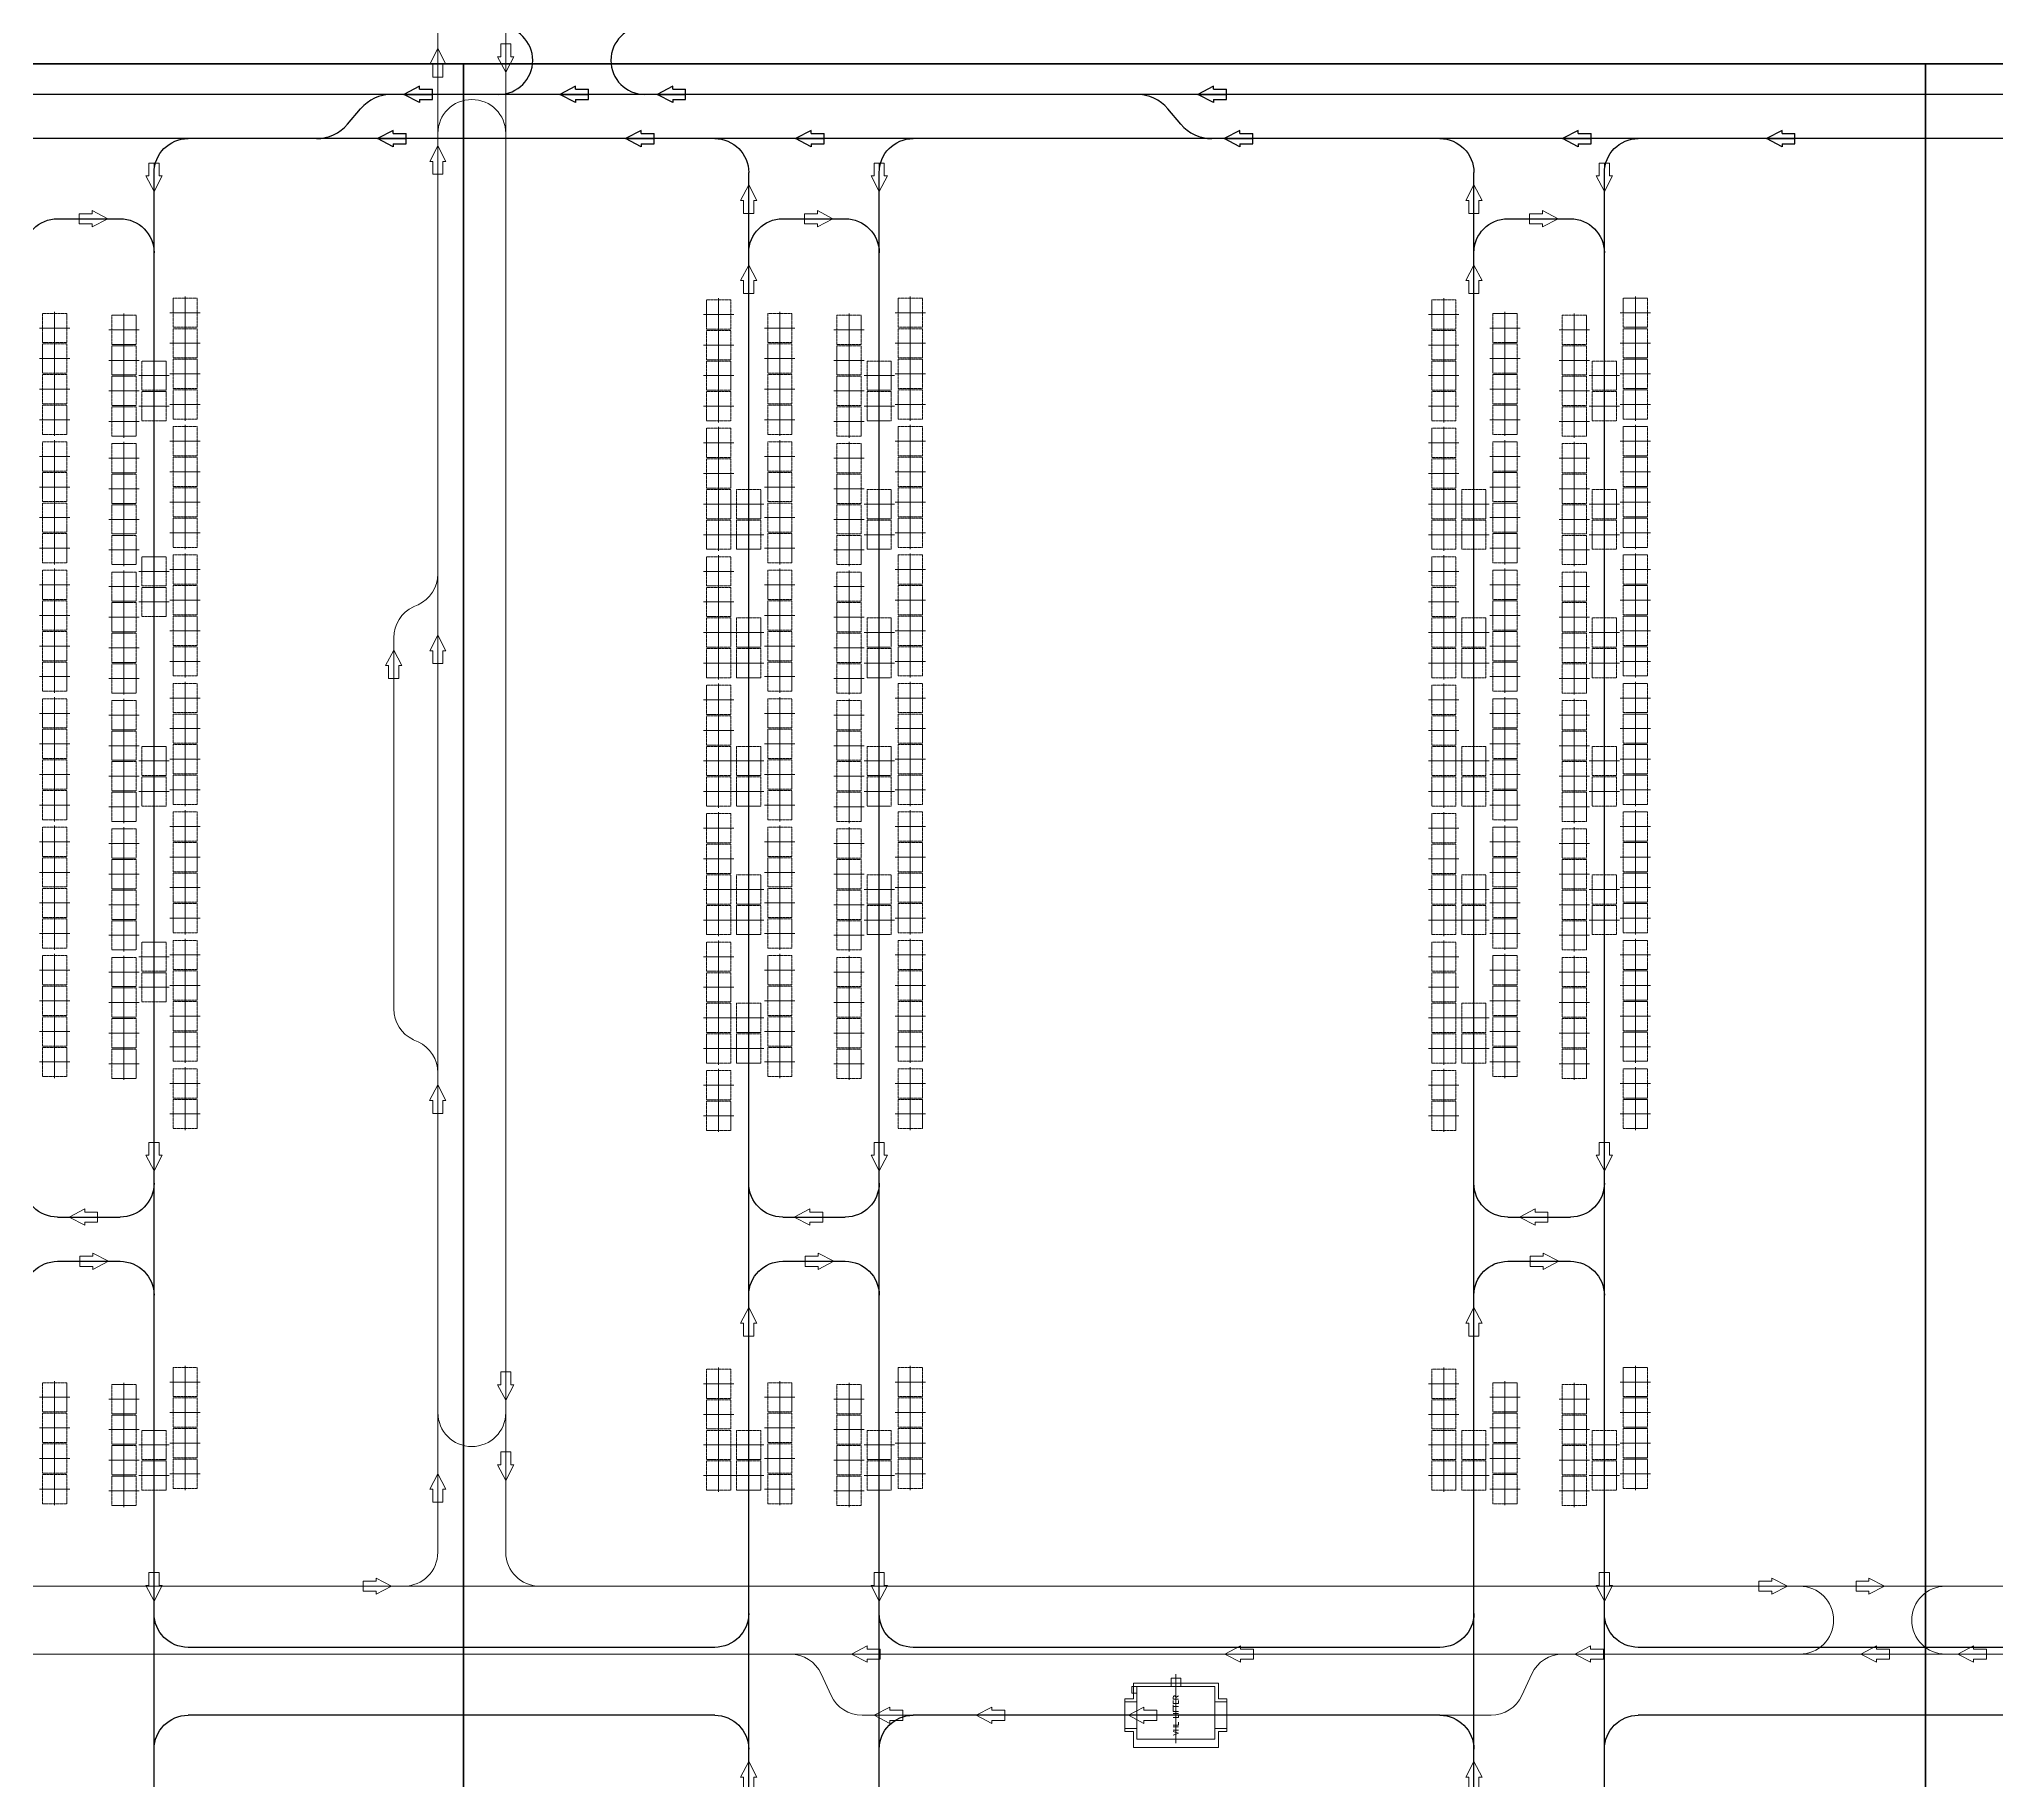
# Model space of a CAD drawing. Header units: millimetres. Extents: x -128 to 670218, y 27186 to 149492.
# Drawn here: x 139556 to 168370, y 54722 to 80349 of the extents above; entities that cross this region are included whole.
import ezdxf
from ezdxf.enums import TextEntityAlignment as Align

# ---------------------------------------------------------------- set-up
doc = ezdxf.new("R2010")
doc.units = ezdxf.units.MM
for name, pattern in [('ACAD_ISO08W100', [36, 24, -3, 6, -3]), ('AM_ISO08W050', [18, 12, -1.5, 3, -1.5]), ('XAT-M16_6F_EQ Layout_20211120$0$ACAD_ISO08W100', [36, 24, -3, 6, -3])]:
    doc.linetypes.add(name, pattern=pattern)
for name, color, linetype, lineweight in [('_CLINE', 4, 'XAT-M16_6F_EQ Layout_20211120$0$ACAD_ISO08W100', 9), ('CL', 4, 'Continuous', 9), ('CLINE', 4, 'ACAD_ISO08W100', 9), ('DIRECT', 40, 'Continuous', 9), ('LINE_EQ', 4, 'AM_ISO08W050', 20), ('LINE_STB', 151, 'Continuous', 30), ('Rail Block(Upper)', 191, 'Continuous', 18), ('Rail_H6022(Upper)', 6, 'Continuous', 18), ('TXT', 3, 'Continuous', 9), ('ZONE', 8, 'Continuous', 9)]:
    doc.layers.add(name, color=color, linetype=linetype, lineweight=lineweight)
doc.layers.add('Rail_H4822(Lower)', color=7, linetype='Continuous')
doc.styles.add('CF-FNT', font='romans.shx', dxfattribs={"width": 0.85, "bigfont": 'bigfont.shx'})

# ---------------------------------------------------------------- blocks, each defined once
blk = doc.blocks.new('*U3')
at = {"color": 0, "linetype": 'ByBlock'}
for p, q in [((-120, -230), (0, 0)), ((0, 0), (0, -420)), ((120, -230), (0, 0)), ((-75, -230), (-120, -230)), ((-75, -230), (-75, -420)), ((75, -230), (75, -420)), ((75, -230), (120, -230)), ((75, -420), (-75, -420))]:
    blk.add_line(p, q, dxfattribs=at)
blk = doc.blocks.new('A$C31676947')
at = {"layer": 'Rail_H4822(Lower)'}
for p, q in [((500, 47250), (500, 500)), ((2420, 47250), (2420, 500)), ((1000, 46570), (1920, 46570)), ((1000, 31870), (1920, 31870)), ((1000, 31220), (1920, 31220)), ((1000, 16520), (1920, 16520)), ((1000, 15870), (1920, 15870)), ((1000, 1180), (1920, 1180))]:
    blk.add_line(p, q, dxfattribs=at)
for centre, start, end in [((0, 47250), 0, 90), ((2920, 47250), 90, 180), ((1000, 46070), 90, 180), ((1920, 46070), 0, 90), ((1000, 32370), 180, 270), ((1920, 32370), 270, 0), ((1000, 30720), 90, 180), ((1920, 30720), 0, 90), ((0, 23700), 270, 0), ((2920, 23700), 180, 270), ((0, 21700), 0, 90), ((2920, 21700), 90, 180), ((1000, 17020), 180, 270), ((1920, 17020), 270, 0), ((1000, 15370), 90, 180), ((1920, 15370), 0, 90), ((1000, 1680), 180, 270), ((1920, 1680), 270, 0), ((0, 500), 270, 0), ((2920, 500), 180, 270)]:
    blk.add_arc(centre, 500, start, end, dxfattribs=at)
at = {"layer": 'DIRECT'}
for p, rotation in [((500, 46970), 180), ((1180, 46570), 89.99999999999999), ((500, 32550), 180), ((500, 23880), 180), ((500, 17200), 180), ((500, 1860), 180), ((1740, 1180), 270), ((500, 680), 180)]:
    blk.add_blockref('*U3', p, dxfattribs=dict(at, rotation=rotation))
for p in [(2420, 47070), (2420, 45890), (2420, 30540), (2420, 21520), (2420, 15190), (2420, 780)]:
    blk.add_blockref('*U3', p, dxfattribs=at)
at = {"layer": 'DIRECT', "lineweight": -2}
for p, rotation in [((1750, 31870), 270), ((1170, 31220), 89.99999999999999), ((1750, 16520), 270), ((1170, 15870), 89.99999999999999)]:
    blk.add_blockref('*U3', p, dxfattribs=dict(at, rotation=rotation))
blk = doc.blocks.new('*U551')
at = {"color": 0, "linetype": 'ByBlock'}
for p, q in [((-120, -230), (0, 0)), ((0, 0), (0, -420)), ((120, -230), (0, 0)), ((-75, -230), (-120, -230)), ((-75, -230), (-75, -420)), ((75, -230), (75, -420)), ((75, -230), (120, -230)), ((75, -420), (-75, -420))]:
    blk.add_line(p, q, dxfattribs=at)
blk = doc.blocks.new('*U420')
at = {"color": 0, "linetype": 'ByBlock'}
for p, q in [((-120, -230), (0, 0)), ((0, 0), (0, -420)), ((120, -230), (0, 0)), ((-75, -230), (-120, -230)), ((-75, -230), (-75, -420)), ((75, -230), (75, -420)), ((75, -230), (120, -230)), ((75, -420), (-75, -420))]:
    blk.add_line(p, q, dxfattribs=at)
blk = doc.blocks.new('*U764')
at = {"color": 0, "linetype": 'ByBlock'}
for p, q in [((-120, -230), (0, 0)), ((0, 0), (0, -420)), ((120, -230), (0, 0)), ((-75, -230), (-120, -230)), ((-75, -230), (-75, -420)), ((75, -230), (75, -420)), ((75, -230), (120, -230)), ((75, -420), (-75, -420))]:
    blk.add_line(p, q, dxfattribs=at)
blk = doc.blocks.new('*U731')
at = {"color": 0, "linetype": 'ByBlock'}
for p, q in [((-120, -230), (0, 0)), ((0, 0), (0, -420)), ((120, -230), (0, 0)), ((-75, -230), (-120, -230)), ((-75, -230), (-75, -420)), ((75, -230), (75, -420)), ((75, -230), (120, -230)), ((75, -420), (-75, -420))]:
    blk.add_line(p, q, dxfattribs=at)
blk = doc.blocks.new('*U659')
at = {"color": 0, "linetype": 'ByBlock'}
for p, q in [((-120, -230), (0, 0)), ((0, 0), (0, -420)), ((120, -230), (0, 0)), ((-75, -230), (-120, -230)), ((-75, -230), (-75, -420)), ((75, -230), (75, -420)), ((75, -230), (120, -230)), ((75, -420), (-75, -420))]:
    blk.add_line(p, q, dxfattribs=at)
blk = doc.blocks.new('*U661')
at = {"color": 0, "linetype": 'ByBlock'}
for p, q in [((-120, -230), (0, 0)), ((0, 0), (0, -420)), ((120, -230), (0, 0)), ((-75, -230), (-120, -230)), ((-75, -230), (-75, -420)), ((75, -230), (75, -420)), ((75, -230), (120, -230)), ((75, -420), (-75, -420))]:
    blk.add_line(p, q, dxfattribs=at)
blk = doc.blocks.new('*U305')
at = {"color": 0, "linetype": 'ByBlock'}
for p, q in [((-120, -230), (0, 0)), ((0, 0), (0, -420)), ((120, -230), (0, 0)), ((-75, -230), (-120, -230)), ((-75, -230), (-75, -420)), ((75, -230), (75, -420)), ((75, -230), (120, -230)), ((75, -420), (-75, -420))]:
    blk.add_line(p, q, dxfattribs=at)
blk = doc.blocks.new('*U306')
at = {"color": 0, "linetype": 'ByBlock'}
for p, q in [((-120, -230), (0, 0)), ((0, 0), (0, -420)), ((120, -230), (0, 0)), ((-75, -230), (-120, -230)), ((-75, -230), (-75, -420)), ((75, -230), (75, -420)), ((75, -230), (120, -230)), ((75, -420), (-75, -420))]:
    blk.add_line(p, q, dxfattribs=at)
blk = doc.blocks.new('*U307')
at = {"color": 0, "linetype": 'ByBlock'}
for p, q in [((-120, -230), (0, 0)), ((0, 0), (0, -420)), ((120, -230), (0, 0)), ((-75, -230), (-120, -230)), ((-75, -230), (-75, -420)), ((75, -230), (75, -420)), ((75, -230), (120, -230)), ((75, -420), (-75, -420))]:
    blk.add_line(p, q, dxfattribs=at)
blk = doc.blocks.new('*U308')
at = {"color": 0, "linetype": 'ByBlock'}
for p, q in [((-120, -230), (0, 0)), ((0, 0), (0, -420)), ((120, -230), (0, 0)), ((-75, -230), (-120, -230)), ((-75, -230), (-75, -420)), ((75, -230), (75, -420)), ((75, -230), (120, -230)), ((75, -420), (-75, -420))]:
    blk.add_line(p, q, dxfattribs=at)
blk = doc.blocks.new('EG-TR_ARW_1-2')
at = {"color": 0, "linetype": 'ByBlock'}
for p, q in [((-120, -230), (0, 0)), ((0, 0), (0, -420)), ((120, -230), (0, 0)), ((-75, -230), (-120, -230)), ((-75, -230), (-75, -420)), ((75, -230), (75, -420)), ((75, -230), (120, -230)), ((75, -420), (-75, -420))]:
    blk.add_line(p, q, dxfattribs=at)
blk = doc.blocks.new('A$C90e8e326')
at = {"layer": 'Rail_H6022(Upper)'}
for p, q in [((144386, 75000), (144386, 28750)), ((145386, 75000), (145386, 28750)), ((144025, 42659), (144096, 42691)), ((143736, 36745), (143736, 42205)), ((144025, 36291), (144096, 36259)), ((6741, 28250), (324586, 28250)), ((5741, 27250), (261647, 27250)), ((150177, 26640), (150028, 26960)), ((160340, 26640), (160489, 26960)), ((150630, 26350), (159887, 26350))]:
    blk.add_line(p, q, dxfattribs=at)
for centre, start, end in [((144886, 49625), 0, 180), ((143886, 43145), 294.8882, 0), ((144236, 42205), 114.8882, 180), ((144236, 36745), 180, 245.1118), ((143886, 35805), 0, 65.1118), ((144886, 30805), 180, 0), ((143886, 28750), 270, 0), ((145886, 28750), 180, 270), ((164430, 27750), 270, 90), ((166580, 27750), 90, 270), ((149574, 26750), 24.8882, 90), ((160943, 26750), 90, 155.1118), ((150630, 26850), 204.8882, 270), ((159887, 26850), 270, 335.1118)]:
    blk.add_arc(centre, 500, start, end, dxfattribs=at)
at = {"layer": 'Rail_H6022(Upper)', "xscale": -1}
for p in [(144386, 50875), (144386, 49445), (144386, 42245), (143736, 42025), (144385, 35625), (144386, 29905)]:
    blk.add_blockref('EG-TR_ARW_1-2', p, dxfattribs=at)
at = {"layer": 'Rail_H6022(Upper)'}
for p, xscale, rotation in [((145386, 50525), -1, 180), ((145386, 30985), -1, 180), ((145386, 29805), -1, 180), ((143706, 28250), -1, 270), ((164250, 28250), -1, 270), ((165680, 28250), -1, 270), ((150474, 27250), -1.000000000000001, 90), ((155970, 27250), -1.000000000000001, 90), ((165330, 27250), -1.000000000000001, 90), ((166760, 27250), -1.000000000000001, 90), ((150810, 26350), -1.000000000000001, 90)]:
    blk.add_blockref('EG-TR_ARW_1-2', p, dxfattribs=dict(at, xscale=xscale, rotation=rotation))
at = {"layer": 'Rail_H6022(Upper)', "lineweight": -2, "xscale": -1.000000000000001, "rotation": 90}
for p in [(161123, 27250), (152310, 26350)]:
    blk.add_blockref('EG-TR_ARW_1-2', p, dxfattribs=at)
blk = doc.blocks.new('*U825')
at = {"color": 0, "linetype": 'ByBlock', "lineweight": -2}
for points in [[(196, 575), (196, 750), (-196, 750), (-196, 575)], [(-350, -575), (-350, 575), (425, 575), (425, -575)], [(545, -72), (545, 72), (425, 72), (425, -72)], [(196, -750), (196, -575), (-196, -575), (-196, -750)]]:
    blk.add_lwpolyline(points, close=True, dxfattribs=at)
at = {"color": 0}
blk.add_lwpolyline([(325, 650), (325, 575), (425, 575), (425, 650)], close=True, dxfattribs=at)
at = {"layer": 'CL'}
blk.add_line((0, 750), (0, -750), dxfattribs=at)
at = {"layer": 'CLINE'}
blk.add_line((-411, 0), (604, 0), dxfattribs=at)
at = {"layer": 'ZONE'}
for p, q in [((-240, 625), (-475, 625)), ((-475, 625), (-475, -625)), ((-240, 625), (-240, 750)), ((-240, 750), (240, 750)), ((240, 750), (240, 625)), ((240, 625), (475, 625)), ((475, 625), (475, -625)), ((-475, -625), (-240, -625)), ((-240, -625), (-240, -750)), ((-240, -750), (240, -750)), ((240, -750), (240, -625)), ((475, -625), (240, -625))]:
    blk.add_line(p, q, dxfattribs=at)
at = {"layer": 'DIRECT', "lineweight": -2}
blk.add_blockref('EG-TR_ARW_1-2', (0, 700), dxfattribs=at)
at = {"layer": 'TXT', "style": 'CF-FNT', "flags": 8}
blk.add_attdef('UNITID', text='', height=80, dxfattribs=at).set_placement((0, 0), align=Align.MIDDLE_CENTER)
blk = doc.blocks.new('XAT-M16_6F_EQ Layout_20211120$0$EG-12_FOUP_(01)-pv')
at = {"layer": '_CLINE'}
for p, q in [((0, 211), (0, -235)), ((-239, -12), (239, -12))]:
    blk.add_line(p, q, dxfattribs=at)
at = {"layer": 'LINE_EQ'}
blk.add_lwpolyline([(-215, 166), (-215, -190), (215, -190), (215, 166)], close=True, dxfattribs=at)

msp = doc.modelspace()

# ---------------------------------------------------------------- linework, layer by layer
for points in [[(134983, 132785), (262984, 132785), (262984, 79986), (134983, 79986)], [(114163, 79986), (145802, 79986), (145802, 27186), (114163, 27186)], [(145802, 79986), (167321, 79986), (167321, 27186), (145802, 27186)], [(167321, 79986), (188839, 79986), (188839, 27186), (167321, 27186)]]:
    msp.add_lwpolyline(points, close=True)
at = {"layer": 'Rail_H4822(Lower)'}
for p, q in [((326175, 79536), (76271, 79536)), ((144096, 79098), (144288, 79325)), ((156361, 79098), (156169, 79325)), ((337538, 78886), (75798, 78886)), ((149500, 56686), (141747, 56686)), ((160173, 56686), (152420, 56686)), ((170596, 56686), (163093, 56686)), ((149500, 55686), (141747, 55686)), ((160173, 55686), (152420, 55686)), ((170596, 55686), (163093, 55686))]:
    msp.add_line(p, q, dxfattribs=at)
for centre, radius, start, end in [((146321, 80036), 500, 270, 90), ((148471, 80036), 500, 90, 270), ((144745, 78936), 600, 90, 139.6984), ((155711, 78936), 600, 40.3016, 90), ((143638, 79486), 600, 270, 319.6984), ((156818, 79486), 600, 220.3016, 270)]:
    msp.add_arc(centre, radius, start, end, dxfattribs=at)

# ---------------------------------------------------------------- block references
at = {"layer": 'LINE_EQ', "rotation": 89.99999999999999}
for p in [(141235, 75398), (151908, 75398), (162581, 75398), (141235, 74948), (151908, 74948), (162581, 74948), (149988, 73508), (151908, 73508), (160661, 73508), (162581, 73508), (149988, 73058), (151908, 73058), (160661, 73058), (162581, 73058), (141235, 72518), (141235, 72068), (149988, 71618), (151908, 71618), (160661, 71618), (162581, 71618), (149988, 71168), (151908, 71168), (160661, 71168), (162581, 71168), (141235, 69728), (149988, 69728), (151908, 69728), (160661, 69728), (162581, 69728), (141235, 69278), (149988, 69278), (151908, 69278), (160661, 69278), (162581, 69278), (149988, 67838), (151908, 67838), (160661, 67838), (162581, 67838), (149988, 67388), (151908, 67388), (160661, 67388), (162581, 67388), (141235, 66848), (141235, 66398), (149988, 65948), (160661, 65948), (149988, 65498), (160661, 65498), (141235, 59664), (149988, 59664), (151908, 59664), (160661, 59664), (162581, 59664), (141235, 59214), (149988, 59214), (151908, 59214), (160661, 59214), (162581, 59214)]:
    msp.add_blockref('XAT-M16_6F_EQ Layout_20211120$0$EG-12_FOUP_(01)-pv', p, dxfattribs=at)
at = {"layer": 'LINE_STB', "rotation": 89.99999999999999}
for p in [(141692, 76324), (149545, 76298), (152365, 76324), (160218, 76298), (163038, 76324), (139772, 76099), (140792, 76073), (141692, 75874), (149545, 75848), (150445, 76099), (151465, 76073), (152365, 75874), (160218, 75848), (161118, 76099), (162138, 76073), (163038, 75874), (139772, 75649), (140792, 75623), (150445, 75649), (151465, 75623), (161118, 75649), (162138, 75623), (141692, 75424), (149545, 75398), (152365, 75424), (160218, 75398), (163038, 75424), (139772, 75199), (140792, 75173), (141692, 74974), (150445, 75199), (151465, 75173), (152365, 74974), (161118, 75199), (162138, 75173), (163038, 74974), (139772, 74749), (140792, 74723), (149545, 74948), (150445, 74749), (151465, 74723), (160218, 74948), (161118, 74749), (162138, 74723), (141692, 74434), (149545, 74408), (152365, 74434), (160218, 74408), (163038, 74434), (139772, 74209), (140792, 74183), (150445, 74209), (151465, 74183), (161118, 74209), (162138, 74183), (141692, 73984), (149545, 73958), (152365, 73984), (160218, 73958), (163038, 73984), (139772, 73759), (140792, 73733), (141692, 73534), (150445, 73759), (151465, 73733), (152365, 73534), (161118, 73759), (162138, 73733), (163038, 73534), (139772, 73309), (140792, 73283), (149545, 73508), (150445, 73309), (151465, 73283), (160218, 73508), (161118, 73309), (162138, 73283), (141692, 73084), (149545, 73058), (152365, 73084), (160218, 73058), (163038, 73084), (139772, 72859), (140792, 72833), (150445, 72859), (151465, 72833), (161118, 72859), (162138, 72833), (141692, 72544), (149545, 72518), (152365, 72544), (160218, 72518), (163038, 72544), (139772, 72319), (140792, 72293), (141692, 72094), (150445, 72319), (151465, 72293), (152365, 72094), (161118, 72319), (162138, 72293), (163038, 72094), (139772, 71869), (140792, 71843), (149545, 72068), (150445, 71869), (151465, 71843), (160218, 72068), (161118, 71869), (162138, 71843), (141692, 71644), (149545, 71618), (152365, 71644), (160218, 71618), (163038, 71644), (139772, 71419), (140792, 71393), (150445, 71419), (151465, 71393), (161118, 71419), (162138, 71393), (139772, 70969), (140792, 70943), (141692, 71194), (149545, 71168), (150445, 70969), (151465, 70943), (152365, 71194), (160218, 71168), (161118, 70969), (162138, 70943), (163038, 71194), (141692, 70654), (152365, 70654), (163038, 70654), (139772, 70429), (140792, 70403), (149545, 70628), (150445, 70429), (151465, 70403), (160218, 70628), (161118, 70429), (162138, 70403), (141692, 70204), (149545, 70178), (152365, 70204), (160218, 70178), (163038, 70204), (139772, 69979), (140792, 69953), (150445, 69979), (151465, 69953), (161118, 69979), (162138, 69953), (139772, 69529), (140792, 69503), (141692, 69754), (149545, 69728), (150445, 69529), (151465, 69503), (152365, 69754), (160218, 69728), (161118, 69529), (162138, 69503), (163038, 69754), (141692, 69304), (149545, 69278), (152365, 69304), (160218, 69278), (163038, 69304), (139772, 69079), (140792, 69053), (150445, 69079), (151465, 69053), (161118, 69079), (162138, 69053), (141692, 68764), (149545, 68738), (152365, 68764), (160218, 68738), (163038, 68764), (139772, 68539), (140792, 68513), (150445, 68539), (151465, 68513), (161118, 68539), (162138, 68513), (139772, 68089), (140792, 68063), (141692, 68314), (149545, 68288), (150445, 68089), (151465, 68063), (152365, 68314), (160218, 68288), (161118, 68089), (162138, 68063), (163038, 68314), (141692, 67864), (149545, 67838), (152365, 67864), (160218, 67838), (163038, 67864), (139772, 67639), (140792, 67613), (150445, 67639), (151465, 67613), (161118, 67639), (162138, 67613), (139772, 67189), (141692, 67414), (149545, 67388), (150445, 67189), (152365, 67414), (160218, 67388), (161118, 67189), (163038, 67414), (140792, 67163), (151465, 67163), (162138, 67163), (139772, 66649), (140792, 66623), (141692, 66874), (149545, 66848), (150445, 66649), (151465, 66623), (152365, 66874), (160218, 66848), (161118, 66649), (162138, 66623), (163038, 66874), (141692, 66424), (149545, 66398), (152365, 66424), (160218, 66398), (163038, 66424), (139772, 66199), (140792, 66173), (150445, 66199), (151465, 66173), (161118, 66199), (162138, 66173), (139772, 65749), (141692, 65974), (149545, 65948), (150445, 65749), (152365, 65974), (160218, 65948), (161118, 65749), (163038, 65974), (140792, 65723), (141692, 65524), (149545, 65498), (151465, 65723), (152365, 65524), (160218, 65498), (162138, 65723), (163038, 65524), (139772, 65299), (140792, 65273), (150445, 65299), (151465, 65273), (161118, 65299), (162138, 65273), (141692, 64984), (149545, 64958), (152365, 64984), (160218, 64958), (163038, 64984), (141692, 64534), (149545, 64508), (152365, 64534), (160218, 64508), (163038, 64534), (141692, 60590), (149545, 60564), (152365, 60590), (160218, 60564), (163038, 60590), (139772, 60365), (140792, 60339), (150445, 60365), (151465, 60339), (161118, 60365), (162138, 60339), (141692, 60140), (149545, 60114), (152365, 60140), (160218, 60114), (163038, 60140), (139772, 59915), (140792, 59889), (150445, 59915), (151465, 59889), (161118, 59915), (162138, 59889), (139772, 59465), (140792, 59439), (141692, 59690), (149545, 59664), (150445, 59465), (151465, 59439), (152365, 59690), (160218, 59664), (161118, 59465), (162138, 59439), (163038, 59690), (141692, 59240), (149545, 59214), (152365, 59240), (160218, 59214), (163038, 59240), (139772, 59015), (140792, 58989), (150445, 59015), (151465, 58989), (161118, 59015), (162138, 58989)]:
    msp.add_blockref('XAT-M16_6F_EQ Layout_20211120$0$EG-12_FOUP_(01)-pv', p, dxfattribs=at)
at = {"layer": 'Rail Block(Upper)'}
ref = msp.add_blockref('*U825', (156287, 55686), dxfattribs=dict(at, rotation=89.99999999999999))
ref.add_attrib('UNITID', 'VHL LIFTER', dxfattribs={"layer": 'TXT', "height": 80, "rotation": 90, "style": 'CF-FNT'}).set_placement((156287, 55686), align=Align.MIDDLE_CENTER)
at = {"layer": 'Rail_H4822(Lower)'}
msp.add_blockref('A$C90e8e326', (1038, 29336), dxfattribs=at)
at = {"layer": 'Rail_H4822(Lower)', "xscale": -1}
for name, p, rotation in [('*U308', (144925, 79536), 90), ('*U420', (147221, 79536), 90), ('*U551', (148651, 79536), 90), ('*U306', (156611, 79536), 90), ('*U307', (144538, 78886), 90), ('*U731', (148188, 78886), 90), ('*U661', (150688, 78886), 90), ('*U305', (156998, 78886), 90), ('*U764', (161978, 78886), 90), ('*U659', (164978, 78886), 90), ('A$C31676947', (138827, 78886), 180), ('A$C31676947', (149500, 78886), 180), ('A$C31676947', (160173, 78886), 180)]:
    msp.add_blockref(name, p, dxfattribs=dict(at, rotation=rotation))

doc.saveas('drawing.dxf')
